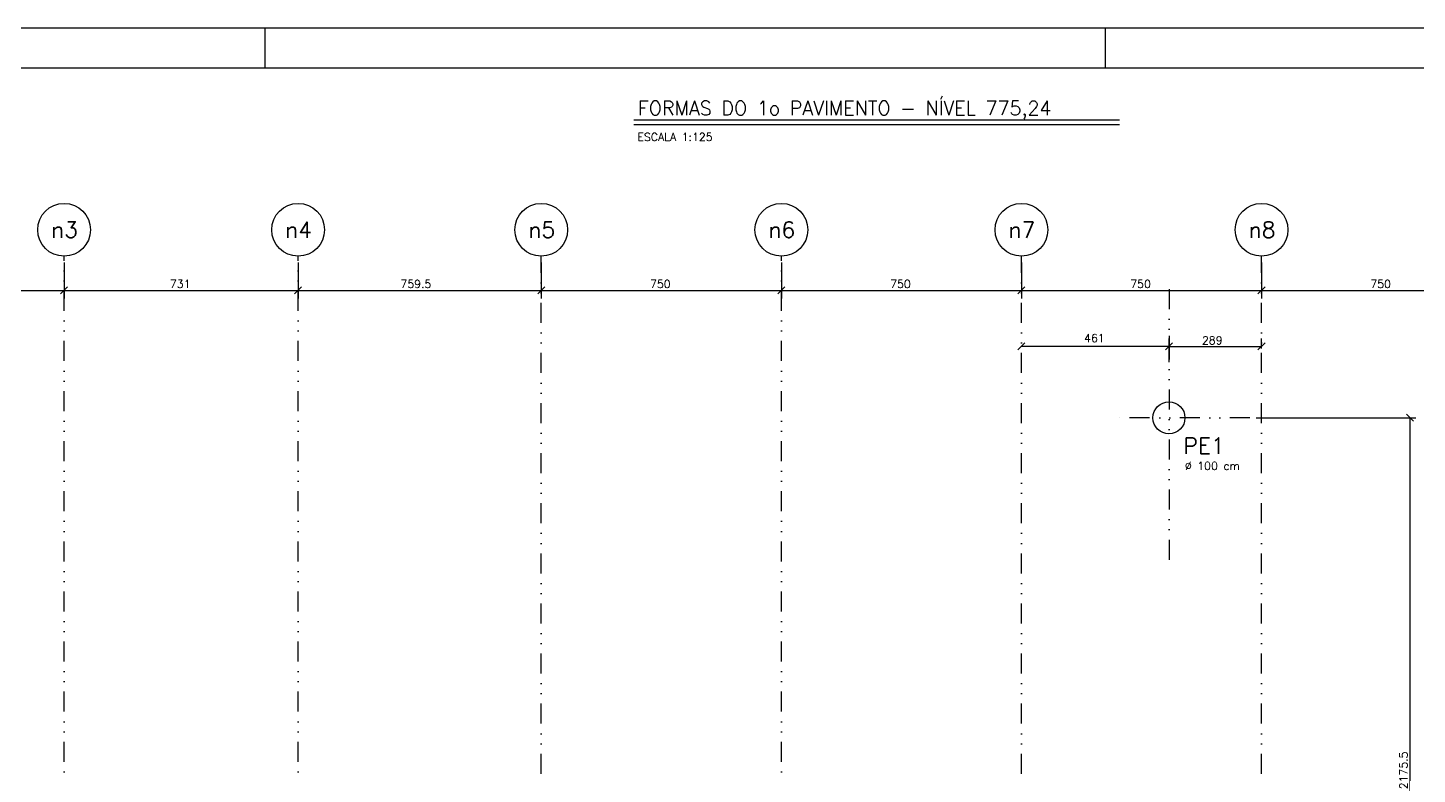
# Model space of a CAD drawing. Extents: x 550442 to 565317, y -292 to 10221.
# Drawn here: x 554076 to 558416, y 7890 to 10221 of the extents above; entities that cross this region are included whole.
import ezdxf

# ---------------------------------------------------------------- set-up
doc = ezdxf.new("R2010")
doc.units = 0
doc.header["$LTSCALE"] = 125
doc.header["$MEASUREMENT"] = 0
doc.linetypes.add('DIVIDE', pattern=[1.25, 0.5, -0.25, 0, -0.25, 0, -0.25])
doc.layers.get('0').update_dxf_attribs({"linetype": 'CONTINUOUS'})
for name, color, linetype in [('205', 14, 'DIVIDE'), ('216', 7, 'CONTINUOUS'), ('220', 4, 'CONTINUOUS'), ('221', 5, 'CONTINUOUS'), ('222', 6, 'CONTINUOUS'), ('250', 5, 'CONTINUOUS')]:
    doc.layers.add(name, color=color, linetype=linetype)
doc.styles.get("Standard").update_dxf_attribs({"font": 'ROMANS.SHX'})

msp = doc.modelspace()

# ---------------------------------------------------------------- linework, layer by layer
for p, q in [((550442.2, 10220.8), (565317.2, 10220.8)), ((554817.2, 10095.8), (554817.2, 10220.8)), ((557442.2, 10095.8), (557442.2, 10220.8))]:
    msp.add_line(p, q)
at = {"layer": '205'}
for p, q in [((554189.5, 2922.2), (554189.5, 9507.5)), ((554920.5, 2922.2), (554920.5, 9507.5)), ((555680, 2884.7), (555680, 9507.5)), ((556430, 2922.2), (556430, 9507.5)), ((557180, 2884.7), (557180, 9507.5)), ((557930, 2884.7), (557930, 9507.5)), ((557641, 9404.3), (557641, 8548)), ((557893.4, 9002.8), (557472.1, 9002.8))]:
    msp.add_line(p, q, dxfattribs=at)
at = {"layer": '216'}
for p, q in [((554178.4, 9389.7), (554200.5, 9411.8)), ((554178.4, 9389.7), (554200.5, 9411.8)), ((554909.4, 9389.7), (554931.5, 9411.8)), ((554909.4, 9389.7), (554931.5, 9411.8)), ((555668.9, 9389.7), (555691, 9411.8)), ((555668.9, 9389.7), (555691, 9411.8)), ((556418.9, 9389.7), (556441, 9411.8)), ((556418.9, 9389.7), (556441, 9411.8)), ((557168.9, 9389.7), (557191, 9411.8)), ((557168.9, 9389.7), (557191, 9411.8)), ((557918.9, 9389.7), (557941, 9411.8)), ((557918.9, 9389.7), (557941, 9411.8)), ((557191, 9236.8), (557168.9, 9214.7)), ((557652, 9236.8), (557629.9, 9214.7)), ((557629.9, 9214.7), (557652, 9236.8)), ((557918.9, 9214.7), (557941, 9236.8)), ((558382.5, 9013.9), (558404.6, 8991.8))]:
    msp.add_line(p, q, dxfattribs=at)
at = {"layer": '220'}
msp.add_circle((557640.8, 9002.8), 50, dxfattribs=at)
at = {"layer": '221'}
msp.add_line((555969.5, 9918.4), (557486.3, 9918.4), dxfattribs=at)
for centre in [(554189.5, 9590), (554920.5, 9590), (555680, 9590), (556430, 9590), (557180, 9590), (557930, 9590)]:
    msp.add_circle(centre, 82.5, dxfattribs=at)
at = {"layer": '222'}
for p, q in [((550754.7, 10095.8), (565192.2, 10095.8)), ((555969.5, 9933.4), (557486.3, 9933.4))]:
    msp.add_line(p, q, dxfattribs=at)
at = {"layer": '250'}
for p, q in [((554189.5, 9487.5), (554189.5, 9375.7)), ((554920.5, 9487.5), (554920.5, 9375.7)), ((555680, 9487.5), (555680, 9375.7)), ((556430, 9487.5), (556430, 9375.7)), ((557180, 9487.5), (557180, 9375.7)), ((557930, 9487.5), (557930, 9375.7)), ((553430, 9400.7), (554189.5, 9400.7)), ((554189.5, 9400.7), (554920.5, 9400.7)), ((554920.5, 9400.7), (555680, 9400.7)), ((555680, 9400.7), (556430, 9400.7)), ((556430, 9400.7), (557180, 9400.7)), ((557180, 9400.7), (557930, 9400.7)), ((557930, 9400.7), (558680, 9400.7)), ((557641, 9258.8), (557641, 9200.7)), ((557641, 9176), (557641, 9250.7)), ((557930, 9219.2), (557930, 9250.7)), ((557641, 9225.7), (557180, 9225.7)), ((557641, 9225.7), (557930, 9225.7)), ((557913.4, 9002.8), (558412.3, 9002.8)), ((558393.6, 9002.8), (558393.6, 6827.3))]:
    msp.add_line(p, q, dxfattribs=at)

# ---------------------------------------------------------------- texts
at = {"layer": '216'}
for s, p in [('ESCALA 1:125', (555980.5, 9867.3)), ('731', (554520, 9408.2)), ('759.5', (555240.2, 9408.2)), ('750', (556020, 9408.2)), ('750', (556770, 9408.2)), ('750', (557520, 9408.2)), ('750', (558270, 9408.2)), ('461', (557375.9, 9239.1)), ('289', (557743.9, 9232.1)), ('%%c 100 cm', (557690.6, 8840.1))]:
    msp.add_text(s, height=25, dxfattribs=at).set_placement(p)
msp.add_text('2175.5', height=25, rotation=90, dxfattribs=at).set_placement((558386.1, 7842.6))
at = {"layer": '220'}
for s, p in [('n3', (554149.3, 9565.2)), ('n4', (554880.3, 9565.2)), ('n5', (555639.8, 9565.2)), ('n6', (556389.8, 9565.2)), ('n7', (557139.8, 9565.2)), ('n8', (557889.8, 9565.2)), ('PE1', (557686.4, 8890.7))]:
    msp.add_text(s, height=50, dxfattribs=at).set_placement(p)
at = {"layer": '222'}
msp.add_text('FORMAS DO 1o PAVIMENTO - NÍVEL 775,24', height=43.75, dxfattribs=at).set_placement((555982, 9948.4))

doc.saveas('drawing.dxf')
